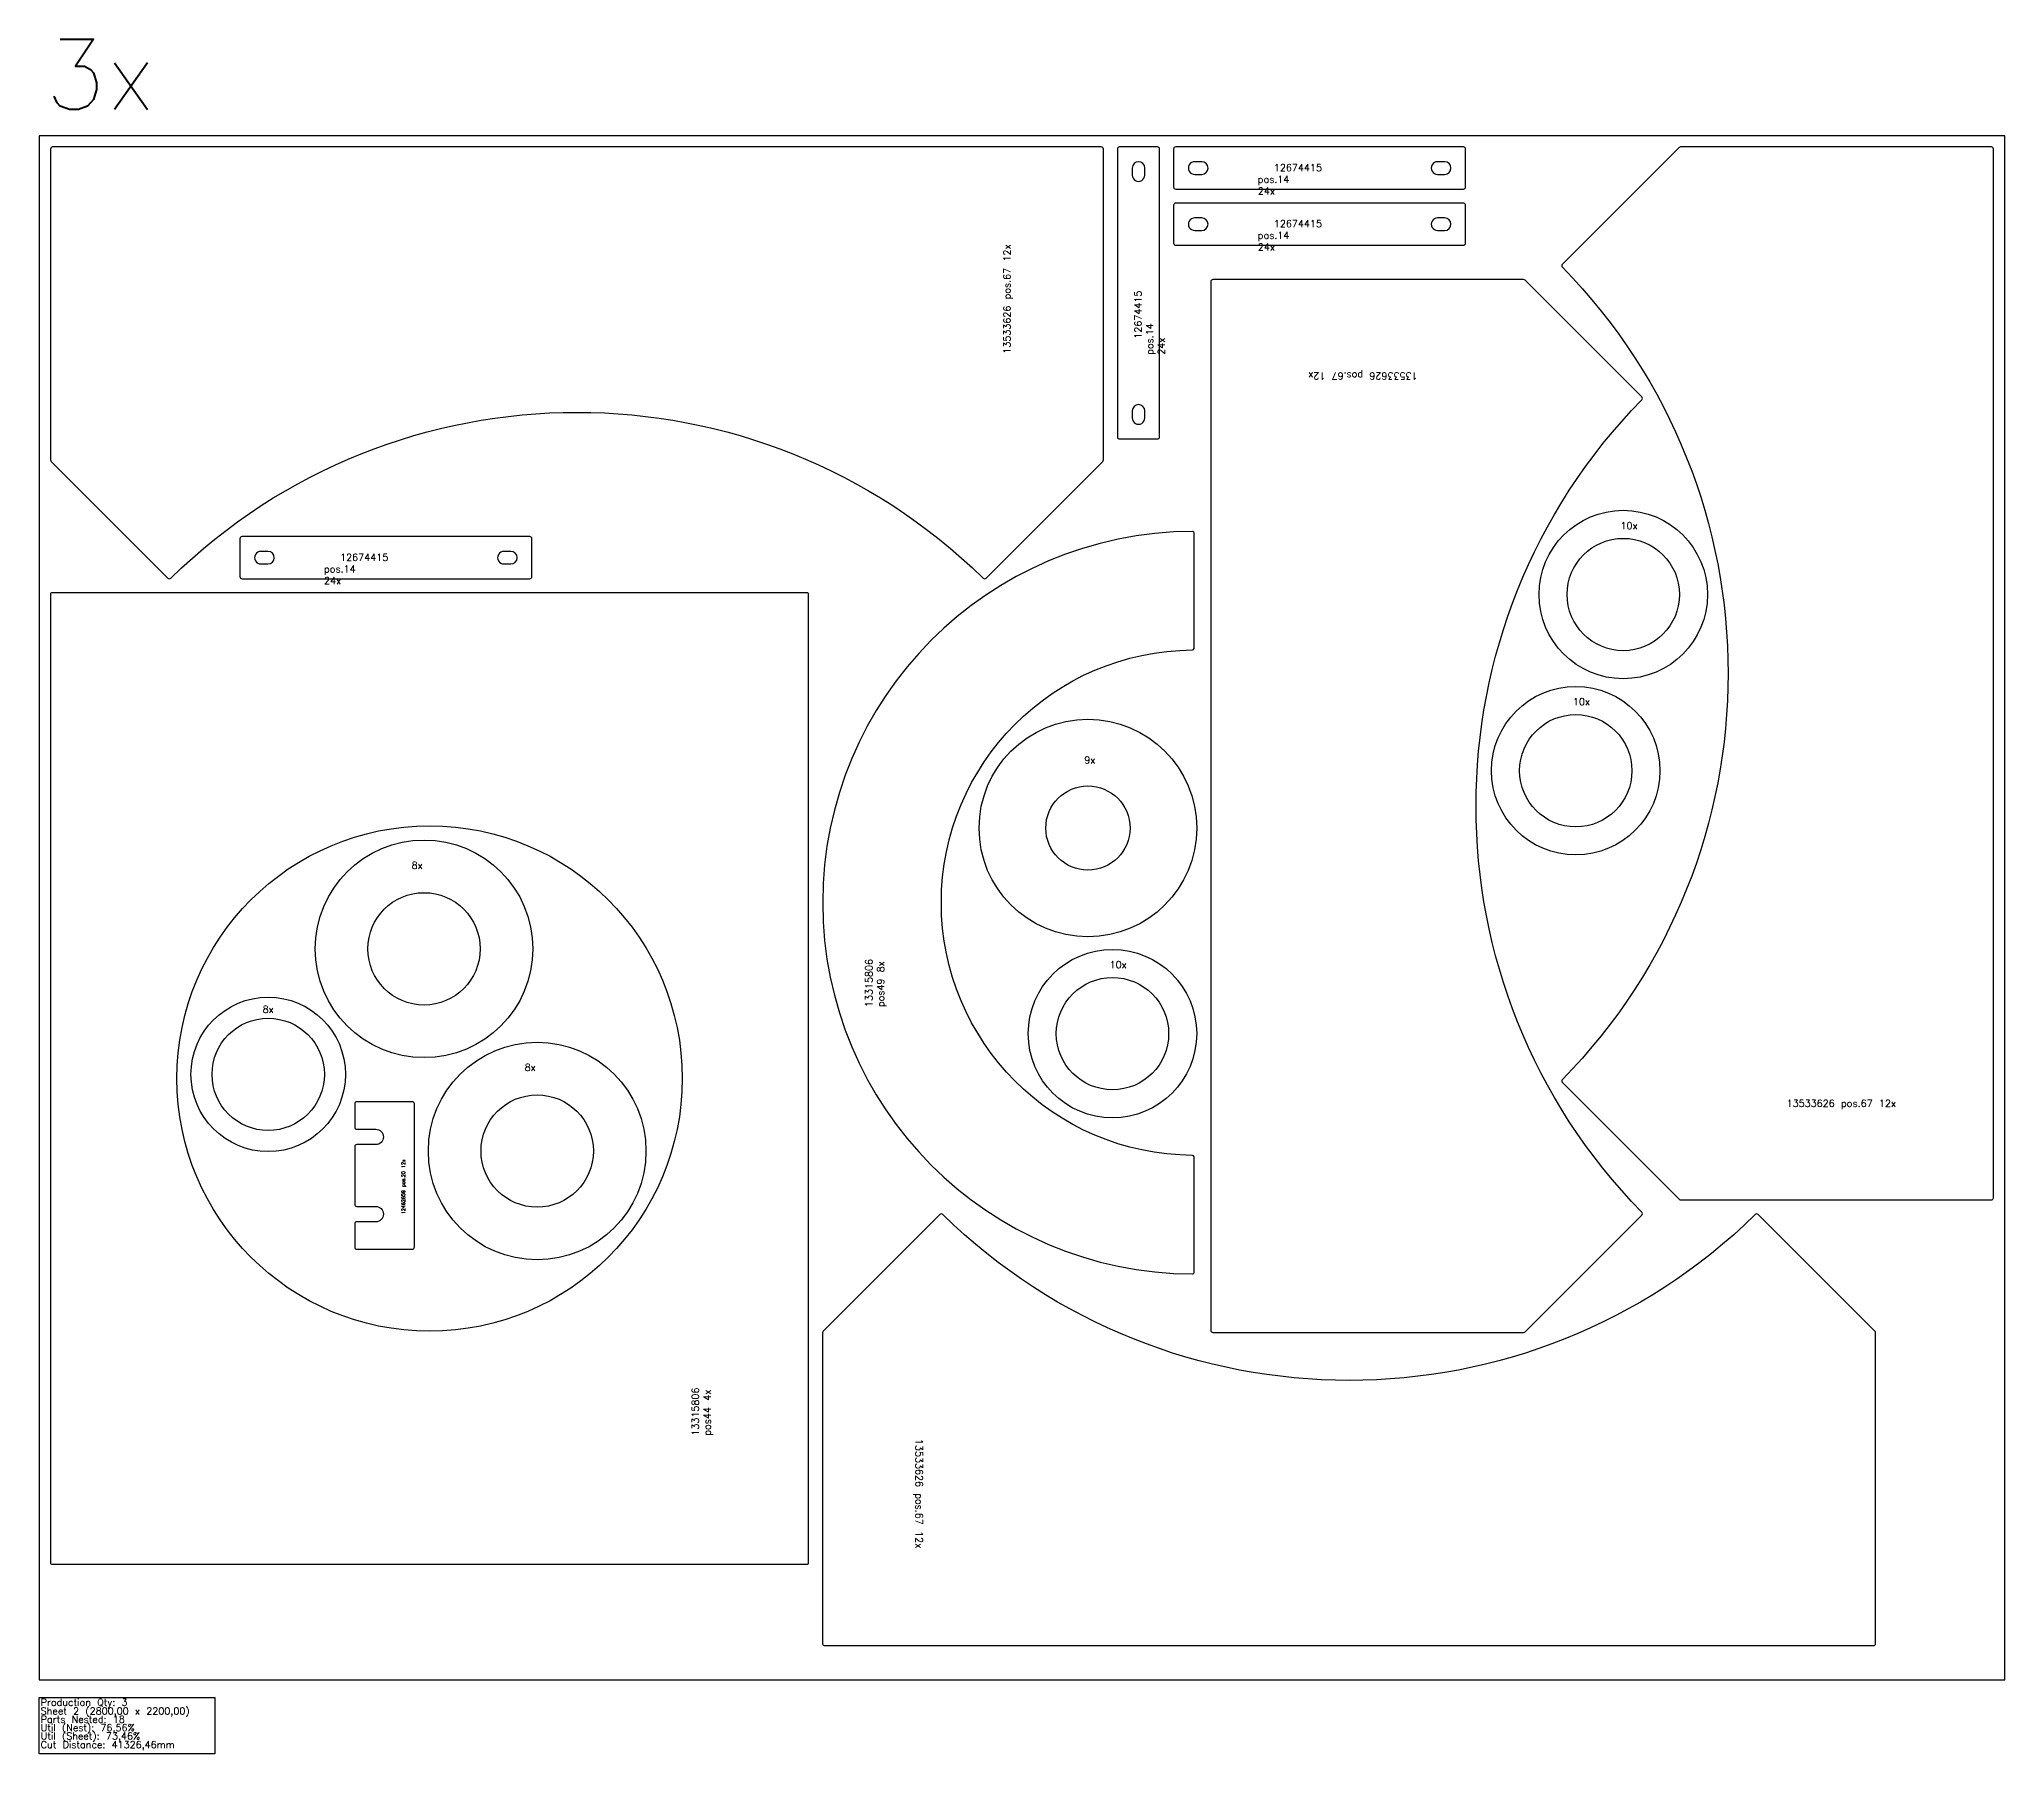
# Model space of a CAD drawing. Header units: millimetres. Extents: x 0 to 10914, y -105 to 2376.
# Drawn here: x 2310 to 5110, y -105 to 2337 of the extents above; entities that cross this region are included whole.
import ezdxf

# ---------------------------------------------------------------- set-up
doc = ezdxf.new("R2010")
doc.units = ezdxf.units.MM
for name, color, linetype in [('--NestedParts--', 7, 'Continuous'), ('sheet', 24, 'Continuous'), ('Stats', 7, 'Continuous'), ('Texto', 7, 'Continuous')]:
    doc.layers.add(name, color=color, linetype=linetype)
doc.styles.get("Standard").update_dxf_attribs({"font": 'txt.shx'})

msp = doc.modelspace()

# ---------------------------------------------------------------- linework, layer by layer
at = {"layer": '--NestedParts--', "color": 7}
for points in [[(3846, 2181), (3846, 1771, 0.414214), (3849, 1768), (3903, 1768, 0.414214), (3906, 1771), (3906, 2181, 0.414214), (3903, 2184), (3849, 2184, 0.414214)], [(4339, 2184), (3929, 2184, 0.414214), (3926, 2181), (3926, 2127, 0.414214), (3929, 2124), (4339, 2124, 0.414214), (4342, 2127), (4342, 2181, 0.414214)], [(2326.9, 1736.1), (2493.1, 1569.9, 0.411162), (2497.4, 1569.8, -0.408117), (3654.6, 1569.8, 0.411162), (3658.9, 1569.9), (3825.1, 1736.1, 0.198912), (3826, 1738.2), (3826, 2181, 0.414214), (3823, 2184), (2329, 2184, 0.414214), (2326, 2181), (2326, 1738.2, 0.198912)], [(3885, 2154, 0.999997), (3867, 2154), (3867, 2144, 1.000008), (3885, 2144)], [(3966, 2145, 0.999997), (3966, 2163), (3956, 2163, 1.000003), (3956, 2145)], [(4312, 2145, 0.999997), (4312, 2163), (4302, 2163, 1.000008), (4302, 2145)], [(4646.1, 2183.1), (4479.9, 2016.9, 0.411162), (4479.8, 2012.6, -0.408117), (4479.8, 855.4, 0.411162), (4479.9, 851.1), (4646.1, 684.9, 0.198912), (4648.2, 684), (5091, 684, 0.414214), (5094, 687), (5094, 2181, 0.414214), (5091, 2184), (4648.2, 2184, 0.198912)], [(4339, 2104), (3929, 2104, 0.414214), (3926, 2101), (3926, 2047, 0.414214), (3929, 2044), (4339, 2044, 0.414214), (4342, 2047), (4342, 2101, 0.414214)], [(3966, 2065, 0.999997), (3966, 2083), (3956, 2083, 1.000003), (3956, 2065)], [(4312, 2065, 0.999997), (4312, 2083), (4302, 2083, 1.000008), (4302, 2065)], [(4426.7, 496), (4593, 662.3, 0.411162), (4593, 666.5, -0.408117), (4593, 1823.8, 0.411162), (4593, 1828), (4426.7, 1994.3, 0.198912), (4424.6, 1995.1), (3981.9, 1995.1, 0.414214), (3978.9, 1992.1), (3978.9, 498.1, 0.414214), (3981.9, 495.1), (4424.6, 495.1, 0.198912)], [(3885, 1808, 0.999997), (3867, 1808), (3867, 1798, 1.000003), (3885, 1798)], [(3008.8, 1628.9), (2598.8, 1628.9, 0.414214), (2595.8, 1625.9), (2595.8, 1571.9, 0.414214), (2598.8, 1568.9), (3008.8, 1568.9, 0.414214), (3011.8, 1571.9), (3011.8, 1625.9, 0.414214)], [(3955.1, 745.4, 0.412596), (3953.1, 747.4, -0.99449), (3953.1, 1467.4, 0.412596), (3955.1, 1469.4), (3955.1, 1634.4, 0.415326), (3953.1, 1636.4, 0.996212), (3953.1, 578.4, 0.415326), (3955.1, 580.4)], [(2635.8, 1589.9, 0.999997), (2635.8, 1607.9), (2625.8, 1607.9, 1.000003), (2625.8, 1589.9)], [(2981.8, 1589.9, 0.999997), (2981.8, 1607.9), (2971.8, 1607.9, 1.000008), (2971.8, 1589.9)], [(3406, 1546.9, 0.414214), (3404, 1548.9), (2328, 1548.9, 0.414214), (2326, 1546.9), (2326, 166.9, 0.414214), (2328, 164.9), (3404, 164.9, 0.414214), (3406, 166.9)], [(2759.3, 787.7, 0.414214), (2762.3, 784.7), (2789.3, 784.7, -0.999998), (2789.3, 762.7), (2762.3, 762.7, 0.414214), (2759.3, 759.7), (2759.3, 677.7, 0.414214), (2762.3, 674.7), (2789.3, 674.7, -0.999998), (2789.3, 652.7), (2762.3, 652.7, 0.414214), (2759.3, 649.7), (2759.3, 616.7, 0.414214), (2762.3, 613.7), (2841.3, 613.7, 0.414214), (2844.3, 616.7), (2844.3, 820.7, 0.414214), (2841.3, 823.7), (2762.3, 823.7, 0.414214), (2759.3, 820.7)], [(4925.1, 496.8), (4758.9, 663, 0.411162), (4754.6, 663, -0.408117), (3597.4, 663, 0.411162), (3593.1, 663), (3426.9, 496.8, 0.198912), (3426, 494.6), (3426, 51.9, 0.414214), (3429, 48.9), (4923, 48.9, 0.414214), (4926, 51.9), (4926, 494.6, 0.198912)]]:
    msp.add_lwpolyline(points, format="xyb", close=True, dxfattribs=at)
for centre, radius in [((4566.6, 1546.4), 120), ((4566.6, 1546.4), 80), ((4498.9, 1295.4), 120), ((4498.9, 1295.4), 80), ((3803.9, 1213.7), 155), ((3803.9, 1213.7), 60), ((2866, 856.9), 360), ((2858.1, 1041.6), 155), ((2858.1, 1041.6), 80), ((3838.9, 920.8), 120), ((3838.9, 920.8), 80), ((2636.1, 862.8), 110), ((2636.1, 862.8), 80), ((3019.3, 753.6), 155), ((3019.3, 753.6), 80)]:
    msp.add_circle(centre, radius, dxfattribs=at)
at = {"layer": 'sheet', "color": 7}
msp.add_lwpolyline([(2310, 0), (5110, 0), (5110, 2200), (2310, 2200)], close=True, dxfattribs=at)
at = {"layer": 'Stats', "color": 151}
msp.add_lwpolyline([(2310, -25), (2560, -25), (2560, -105), (2310, -105), (2310, -25)], close=True, dxfattribs=at)

# ---------------------------------------------------------------- texts
at = {"insert": (2318.5, 2337.4), "char_height": 100, "attachment_point": 1}
msp.add_mtext('3x', dxfattribs=at)
at = {"layer": 'Stats', "color": 60}
for s, p in [('Production Qty: 3', (2312, -37)), ('Sheet 2 (2800,00 x 2200,00)', (2312, -49)), ('Parts Nested: 18', (2312, -61)), ('Util (Nest): 76,56%', (2312, -73)), ('Util (Sheet): 73,46%', (2312, -85)), ('Cut Distance: 41326,46mm', (2312, -97))]:
    msp.add_text(s, height=10, dxfattribs=at).set_placement(p)
at = {"layer": 'Texto', "color": 3, "char_height": 10}
for s, insert, width, attachment_point in [('{\\W2.564119; }12674415 pos.14 \\P{\\W6.67793;  }24x', (4045.9, 2159.7), 125.689, 1), ('{\\W2.564119; }12674415 pos.14 \\P{\\W6.67793;  }24x', (4045.9, 2079.7), 125.689, 1), ('10x', (4562.6, 1649.7), 32.267, 1), ('{\\W2.564119; }12674415 pos.14 \\P{\\W6.67793;  }24x', (2715.7, 1604.5), 125.689, 1), ('10x', (4494.8, 1398.7), 32.267, 1), ('9x', (3798.7, 1315.5), 32.267, 1), ('8x', (2840.3, 1165.5), 32.267, 1), ('10x', (3834.8, 1024.1), 32.267, 1), ('8x', (2628.1, 960.5), 32.267, 1), ('8x', (3001.5, 877.6), 32.267, 1), ('13533626 pos.67 12x', (4955.2, 826.5), 181.234, 3)]:
    msp.add_mtext(s, dxfattribs=dict(at, insert=insert, width=width, attachment_point=attachment_point))
at = {"layer": 'Texto', "color": 3}
for s, insert, char_height, width, attachment_point, rotation in [('13533626 pos.67 12x', (3683.5, 2045.2), 10, 181.234, 3, 90), ('{\\W2.564119; }12674415 pos.14 \\P{\\W6.67793;  }24x', (3870.3, 1887.9), 10, 125.689, 1, 90), ('13533626 pos.67 12x', (4117.7, 1852.6), 10, 181.234, 3, 180), ('13315806\\Ppos49 8x', (3486.8, 958.6), 10, 336.947, 1, 90), ('12462859 pos.20 12x', (2826.1, 663.6), 5, 163.46, 1, 90), ('13315806\\Ppos44 4x', (3239.8, 348.1), 10, 336.947, 1, 90), ('13533626 pos.67 12x', (3568.5, 187.7), 10, 181.234, 3, 270)]:
    msp.add_mtext(s, dxfattribs=dict(at, insert=insert, char_height=char_height, width=width, attachment_point=attachment_point, rotation=rotation))

doc.saveas('drawing.dxf')
